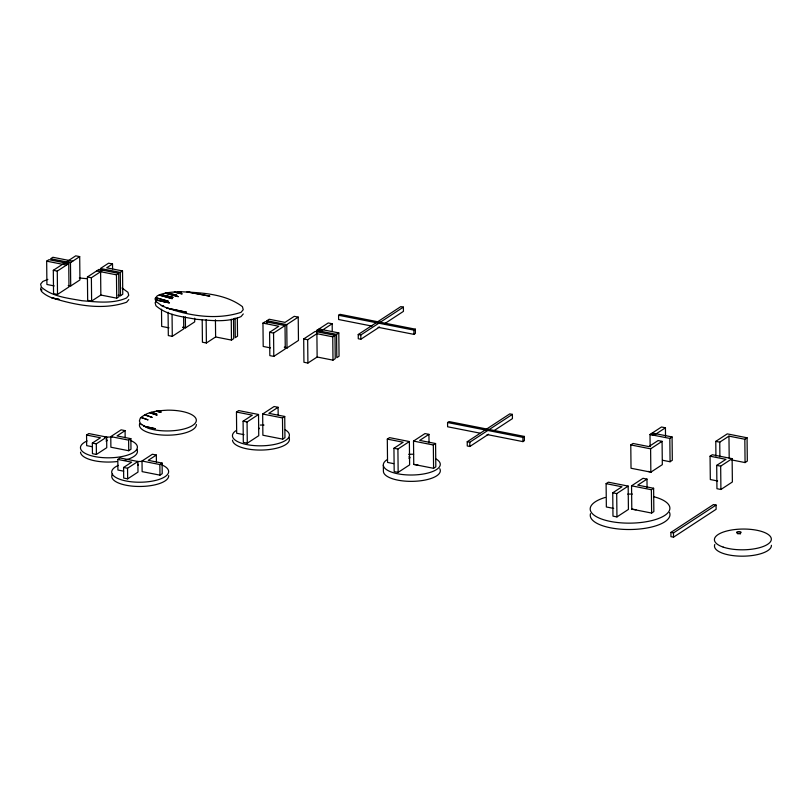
<?xml version="1.0" encoding="UTF-8"?>
<svg xmlns="http://www.w3.org/2000/svg" width="812" height="812" viewBox="0 0 812 812"><rect width="100%" height="100%" fill="white"/><g stroke="black" fill="none" stroke-linecap="round" stroke-linejoin="round"><path stroke-width="1.22" d="M141.765 424.727L140.425 423.59L139.39 420.91L140.293 418.21C147.449 411.298 158.167 410.74 167.597 410.172A28.471 10.383 -0.6 0 1 194.251 424.209A28.471 10.383 -0.6 0 1 147.916 428.157L141.156 424.209M41.27 287.61L40.641 288.361L41.453 291.396C44.467 294.452 48.233 296.421 52.212 297.963C75.8 305.241 102.688 310.539 126.601 302.226L128.793 299.577M157.325 300.075L155.122 302.724L155.924 305.759C166.967 315.401 182.639 316.761 196.504 319.319C211.232 320.507 227.127 322.689 241.073 316.589L243.275 313.929M54.242 285.925L46.913 284.474L46.67 261.159L48.913 259.688L68.736 263.595L68.979 286.92L57.52 294.421L53.551 293.639L53.308 270.325L64.513 262.986L68.482 263.768M53.308 270.325L57.276 271.106L68.736 263.595M72.715 261.18L52.892 257.272L50.648 258.744L70.471 262.652L79.698 256.612L79.941 279.937L70.715 285.976L68.238 285.489M87.422 276.973L98.881 269.462L118.704 273.38L118.948 296.695L116.705 298.166L100.85 295.04L91.624 301.079L87.666 300.298L87.422 276.973L91.38 277.755L102.586 270.416L98.628 269.635M112.574 268.873L112.523 263.971L106.666 267.808L122.521 270.934L122.764 294.259L120.521 295.72L118.044 295.233M96.638 270.934L116.461 274.842L118.704 273.38M112.523 263.971L108.564 263.19L100.455 268.488L120.277 272.396L122.521 270.934M168.074 312.244L168.317 335.569L172.286 336.351L183.745 328.85L183.624 316.568M183.005 327.409L185.481 327.896L194.707 321.856L194.667 318.182M202.198 320.121L202.432 342.217L206.39 342.999L215.616 336.96L231.471 340.086L233.714 338.624L233.511 318.984M86.559 435.029L88.802 433.557L106.646 437.079L106.758 447.676L96.415 454.446L92.446 453.664L92.335 443.068L100.434 437.759L86.559 435.029L86.671 445.626L92.456 446.773M262.956 323.125L265.199 321.664L285.022 325.571L285.266 348.896L273.796 356.397L269.838 355.615L269.594 332.291L278.81 326.262L262.956 323.125L263.2 346.45L270.518 347.891M266.955 323.166L266.935 320.72L269.168 319.248L285.032 322.374L294.259 316.335L298.217 317.116L298.461 340.441L287.001 347.952L284.525 347.455M92.335 443.068L96.303 443.849L106.646 437.079M125.089 430.624L116.989 435.932L130.864 438.673L130.976 449.269L128.732 450.741L110.889 447.219L110.777 436.612L121.12 429.842L125.089 430.624L125.16 437.698M269.594 332.291L273.553 333.072L285.022 325.571M266.935 320.72L286.758 324.627L298.217 317.116M110.777 436.612L128.621 440.134L130.864 438.673M117.811 459.44L120.044 457.968L137.888 461.49L137.999 472.087L127.657 478.857L123.688 478.075L123.576 467.479L131.686 462.17L117.811 459.44L117.913 470.036L123.698 471.173M371.957 326.089L338.614 319.512L338.574 315.269L340.035 314.325L415.358 329.175L415.409 333.417L413.947 334.371L378.138 327.307M303.698 338.949L315.168 331.438L334.991 335.346L335.234 358.671L332.991 360.142L317.137 357.016L307.91 363.045L303.942 362.264L303.698 338.949L307.667 339.731L316.893 333.691L332.747 336.818L334.991 335.346M316.761 332.92L316.741 330.464L328.21 322.963L332.169 323.744L332.25 331.103M332.169 323.744L320.963 331.073L316.995 330.291M123.576 467.479L127.545 468.26L137.888 461.49M156.33 455.035L148.231 460.343L162.106 463.073L162.217 473.68L159.974 475.142L142.13 471.63L142.019 461.023L152.372 454.253L156.33 455.035L156.411 462.109M336.564 334.371L338.807 332.91L339.051 356.235L336.807 357.696L336.564 334.371L316.741 330.464M236.465 412.039L238.698 410.578L258.52 414.485L258.744 435.689L247.284 443.19L243.316 442.408L243.092 421.205L252.319 415.165L236.465 412.039L236.678 433.243L244.006 434.684M379.549 327.003L360.853 339.243L358.275 338.736L358.234 334.493L400.813 306.611L403.391 307.119L403.442 311.361L384.746 323.602M142.019 461.023L159.862 464.545L162.106 463.073M358.234 334.493L360.802 335.001L403.391 307.119M243.092 421.205L247.061 421.986L258.52 414.485M278.09 407.299L268.863 413.338L284.728 416.465L284.951 437.668L282.708 439.13L262.885 435.222L262.662 414.018L274.121 406.518L278.09 407.299L278.171 414.78M338.574 315.269L413.907 330.129L415.358 329.175M262.662 414.018L282.485 417.926L284.728 416.465M387.304 439.099L389.547 437.638L409.37 441.545L409.613 464.87L398.154 472.371L394.185 471.589L393.942 448.265L403.168 442.225L387.304 439.099L387.547 462.424L393.647 463.632M393.942 448.265L397.91 449.046L409.37 441.545M428.939 434.359L419.713 440.398L435.577 443.525L435.821 466.849L433.578 468.311L413.755 464.403L413.511 441.078L424.97 433.578L428.939 434.359L429.03 442.956M479.719 433.09L447.605 426.767L447.564 422.524L449.026 421.57L524.349 436.43L524.4 440.662L522.938 441.616L487.129 434.552M413.511 441.078L433.334 444.996L435.577 443.525M413.755 464.403L417.977 465.022M488.54 434.247L469.843 446.488L467.265 445.981L467.225 441.738L509.804 413.866L512.382 414.374L512.433 418.616L493.737 430.847M467.225 441.738L469.793 442.246L512.382 414.374M447.564 422.524L522.898 437.384L524.349 436.43M630.782 444.925L633.025 443.464L648.879 446.59L658.106 440.551L662.074 441.332L662.318 464.657L650.848 472.158L631.025 468.25L630.782 444.925L650.605 448.843L662.074 441.332M650.138 446.783L650.006 434.511L661.476 427L665.434 427.782L665.525 436.379M665.434 427.782L654.228 435.12L650.27 434.339M650.006 434.511L669.829 438.419L672.072 436.947L672.316 460.272L670.073 461.744L662.643 460.272M606.107 483.647L608.35 482.186L628.173 486.094L628.417 509.418L616.947 516.919L612.979 516.138L612.735 492.813L621.962 486.784L606.107 483.647L606.351 506.972L613.669 508.413M612.735 492.813L616.704 493.594L628.173 486.094M646.981 479.1L637.755 485.14L653.619 488.266L653.863 511.59L651.62 513.052L631.797 509.144L631.553 485.82L643.013 478.319L646.981 479.1L647.073 487.697M715.93 456.111L715.778 441.383L727.247 433.872L747.07 437.78L747.314 461.104L745.071 462.576L731.653 459.927M715.778 441.383L719.747 442.164L728.963 436.125L744.827 439.251L747.07 437.78M631.553 485.82L651.376 489.737L653.619 488.266M710.064 456.212L712.307 454.75L732.13 458.658L732.373 481.983L720.914 489.484L716.945 488.702L716.702 465.377L725.928 459.338L710.064 456.212L710.317 479.537L717.635 480.978M631.797 509.144L636.019 509.763M716.702 465.377L720.67 466.159L732.13 458.658M670.905 532.418L713.494 504.546L716.072 505.054L716.113 509.297L673.524 537.168L670.945 536.661L670.905 532.418L673.483 532.926L716.072 505.054M47.847 279.379L42.803 281.47L40.6 284.119L41.402 287.164C52.445 296.796 68.117 298.156 81.982 300.724C96.709 301.902 112.604 304.084 126.55 297.984L128.753 295.335L127.951 292.3L122.044 288.027M167.779 296.989L169.931 296.593M161.253 305.525L163.74 306.012L162.633 306.236C186.963 315.726 215.789 320.598 241.032 312.346L243.235 309.697L242.423 306.652C225.513 293.893 202.685 292.797 182.132 291.802C173.727 291.914 164.958 292.076 157.274 295.832L155.082 298.481L155.884 301.526L162.613 306.195M79.322 277.978L87.371 278.729M159.03 410.821L161.162 411.085L160.147 410.639M188.13 291.965L209.892 296.177L186.882 291.934M177.757 291.873L181.238 292.401L179.31 291.772M79.698 256.612L75.729 255.831L66.767 261.697L70.735 262.479M46.67 261.159L66.493 265.067M318.984 329.002L338.807 332.91M163.679 301.617L167.394 302.348M182.771 327.145L184.75 327.53M284.281 347.191L287.255 347.78M168.997 327.845L161.679 326.404L161.507 309.22M652.249 433.04L672.072 436.947M648.138 471.407L651.102 471.995M166.643 308.083L186.608 312.244L166.358 307.992M52.212 297.963L59.256 299.435M51.927 297.872L59.073 299.374M143.622 426.188L155.336 428.726L143.48 426.127M160.502 294.492L173.179 297.354L160.147 294.644M155.407 299.729L169.495 302.917L155.457 299.902M166.917 292.899L176.894 295.243L166.815 292.919M41.026 289.782L42.072 290.036M174.509 292.066L182.203 293.924L174.275 292.087M151.093 412.425L156.817 413.927L151.022 412.445M165.486 293.162L178.356 296.654L165.323 293.193M155.762 297.659L168.378 301.252L155.701 297.73M156.706 411.197L161.101 412.405L156.533 411.227M149.987 412.75L157.152 415.115L149.865 412.78M141.166 417.419L148.099 419.895L141.085 417.49M744.827 439.251L745.071 462.576M728.963 436.125L729.196 458.222M720.67 466.159L720.914 489.484M719.747 442.164L719.899 456.892M673.483 532.926L673.524 537.168M669.829 438.419L670.073 461.744M651.376 489.737L651.62 513.052M650.605 448.843L650.848 472.158M616.704 493.594L616.947 516.919M522.898 437.384L522.938 441.616M469.793 442.246L469.843 446.488M433.334 444.996L433.578 468.311M413.907 330.129L413.947 334.371M397.91 449.046L398.154 472.371M383.335 465.114L383.406 471.478A28.471 10.383 -0.6 0 0 414.983 481.272A28.471 10.383 -0.6 0 0 439.769 468.686M360.802 335.001L360.853 339.243M332.747 336.818L332.991 360.142M316.893 333.691L317.137 357.016M307.667 339.731L307.91 363.045M286.758 324.627L287.001 347.952M282.485 417.926L282.708 439.13M273.553 333.072L273.796 356.397M247.061 421.986L247.284 443.19M237.337 317.766L237.53 336.178L235.287 337.65L235.084 318.01M231.258 319.228L231.471 340.086M215.434 319.776L215.616 336.96M206.146 319.674L206.39 342.999M185.369 316.853L185.481 327.896M172.053 314.254L172.286 336.351M159.862 464.545L159.974 475.142M128.621 440.134L128.732 450.741M127.545 468.26L127.657 478.857M120.277 272.396L120.521 295.72M116.461 274.842L116.705 298.166M100.607 271.715L100.85 295.04M96.303 443.849L96.415 454.446M91.38 277.755L91.624 301.079M70.471 262.652L70.715 285.976M57.276 271.106L57.52 294.421M653.833 496.721A39.849 14.545 -0.6 0 1 659.821 517.995A39.849 14.545 -0.6 0 1 601.063 518.848A39.849 14.545 -0.6 0 1 605.316 497.421M627.706 494.112A39.849 14.545 -0.6 0 1 632.355 494.072M669.545 512.494A39.849 14.545 -0.6 0 1 630.701 529.505A39.849 14.545 -0.6 0 1 590.527 513.641M771.4 545.299A28.471 10.383 -0.6 0 1 741.102 556.169A28.471 10.383 -0.6 0 1 714.804 544.466M737.712 533.829A2.274 0.832 -0.6 0 1 740.463 533.931M436.115 459.003A28.471 10.383 -0.6 0 1 412.435 475A28.471 10.383 -0.6 0 1 386.827 459.856M408.68 454.324A28.471 10.383 -0.6 0 1 413.623 454.233M408.893 456.872A2.274 0.832 -0.6 0 1 408.923 458.313M285.245 429.822A28.471 10.383 -0.6 0 1 261.565 445.818A28.471 10.383 -0.6 0 1 235.957 430.675M260.276 425.062A28.471 10.383 -0.6 0 1 264.002 425.082M258.49 427.812A2.274 0.832 -0.6 0 1 258.52 428.99M288.879 437.384A28.471 10.383 -0.6 0 1 264.093 449.97A28.471 10.383 -0.6 0 1 232.506 440.175M196.362 424.453A28.471 10.383 -0.6 0 1 165.678 435.181A28.471 10.383 -0.6 0 1 139.826 423.346M168.683 475.588A28.471 10.383 -0.6 0 1 137.147 486.439A28.471 10.383 -0.6 0 1 112.563 473.873M161.882 464.931A28.471 10.383 -0.6 0 1 159.781 479.192A28.471 10.383 -0.6 0 1 120.683 479.587A28.471 10.383 -0.6 0 1 118.359 465.367M137.066 461.541A28.471 10.383 -0.6 0 1 142.009 461.46M137.746 464.22A2.274 0.832 -0.6 0 1 137.776 465.398M136.893 449.381A28.471 10.383 -0.6 0 1 125.007 460.11M116.958 461.571A28.471 10.383 -0.6 0 1 80.52 452.162M130.641 440.52A28.471 10.383 -0.6 0 1 128.54 454.781A28.471 10.383 -0.6 0 1 89.442 455.177A28.471 10.383 -0.6 0 1 87.117 440.957M104.575 437.211A28.471 10.383 -0.6 0 1 112.005 437.079M106.027 439.688A2.274 0.832 -0.6 0 1 106.057 441.119M144.739 414.851L152.006 417.327L144.739 414.851M171.454 298.39L159.152 295.05L172.276 298.684L171.454 298.39M723.208 547.115A28.471 10.383 -0.6 0 0 770.527 541.634A28.471 10.383 -0.6 0 0 734.89 529.536A28.471 10.383 -0.6 0 0 723.208 547.115M737.255 533.017A2.274 0.832 -0.6 0 0 741.051 532.601A2.274 0.832 -0.6 0 0 738.24 531.616A2.274 0.832 -0.6 0 0 737.255 533.017"/></g></svg>
